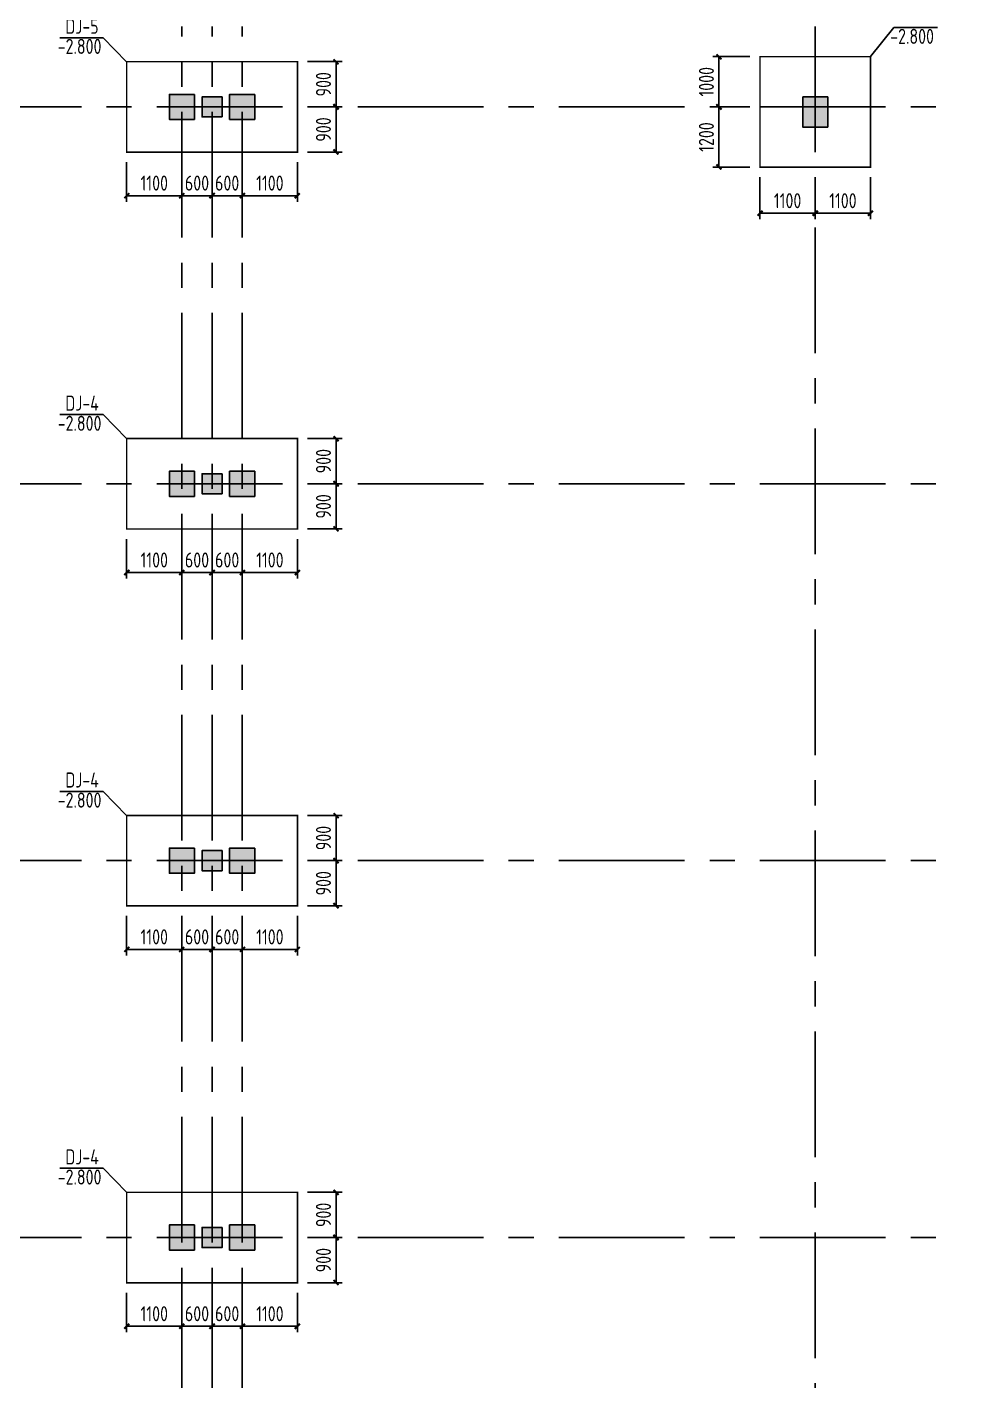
# Model space of a CAD drawing. Header units: millimetres. Extents: x 866309 to 879639, y 39442 to 44891.
# Drawn here: x 867544.2 to 867728.6, y 39718 to 39987.5 of the extents above; entities that cross this region are included whole.
import ezdxf

# ---------------------------------------------------------------- set-up
doc = ezdxf.new("R2010")
doc.units = ezdxf.units.MM
doc.header["$LTSCALE"] = 1000
doc.header["$MEASUREMENT"] = 0
doc.linetypes.add('CENTER', pattern=[2, 1.25, -0.25, 0.25, -0.25])
doc.linetypes.add('DOTE', pattern=[2.42, 2, -0.2, 0.02, -0.2])
for name, color, linetype in [('DIM', 7, 'Continuous'), ('DOTE', 1, 'DOTE'), ('M_Prof', 2, 'Continuous'), ('基础', 4, 'Continuous'), ('柱集中标注', 2, 'Continuous'), ('标注', 7, 'Continuous'), ('檩条', 34, 'Continuous')]:
    doc.layers.add(name, color=color, linetype=linetype)
doc.styles.add('GBHZ', font='gbenor.shx', dxfattribs={"width": 0.9, "bigfont": 'gbcbig.shx'})
doc.dimstyles.new('Y100', dxfattribs={"dimscale": 0, "dimtxt": 3, "dimasz": 0.01, "dimexe": 1.2, "dimexo": 2, "dimgap": 1, "dimtad": 1, "dimdec": 0, "dimlfac": 100, "dimzin": 0, "dimdsep": 46, "dimtxsty": 'GBHZ', "dimblk": 'DX', "dimcen": 0.09, "dimdle": 1, "dimclrd": 7, "dimclre": 7, "dimclrt": 7, "dimadec": 0, "dimazin": 0, "dimtfac": 1, "dimtdec": 0, "dimtix": 1, "dimtmove": 2, "dimatfit": 3, "dimldrblk": 'DX', "dimfxl": 0, "dimtolj": 1, "dimtzin": 0, "dimarcsym": 0})

# ---------------------------------------------------------------- blocks, each defined once
blk = doc.blocks.new('DX')
at = {"color": 0, "linetype": 'ByBlock', "const_width": 40}
blk.add_lwpolyline([(-54, -51), (46, 49)], dxfattribs=at)
blk = doc.blocks.new('*D4372')
at = {"layer": 'Defpoints', "color": 0, "transparency": 16777216}
for p in [(867598.05, 39980.59), (867598.05, 39971.59), (867605.71, 39971.59)]:
    blk.add_point(p, dxfattribs=at)
at = {"layer": '标注', "color": 7, "lineweight": -2, "transparency": 16777216}
for p, q in [((867600.05, 39980.59), (867606.91, 39980.59)), ((867605.71, 39980.58), (867605.71, 39971.6)), ((867600.05, 39971.59), (867606.91, 39971.59))]:
    blk.add_line(p, q, dxfattribs=at)
at = {"layer": '标注', "color": 7, "lineweight": -2, "transparency": 16777216, "xscale": 0.01, "yscale": 0.01, "zscale": 0.01}
for p, rotation in [((867605.71, 39980.59), 90), ((867605.71, 39971.59), 270)]:
    blk.add_blockref('DX', p, dxfattribs=dict(at, rotation=rotation))
at = {"layer": '标注', "color": 7, "transparency": 16777216, "insert": (867603.21, 39976.09), "char_height": 3, "attachment_point": 5, "rotation": 90, "style": 'GBHZ'}
blk.add_mtext('\\A1;900', dxfattribs=at)
blk = doc.blocks.new('*D4373')
at = {"layer": 'Defpoints', "color": 0, "transparency": 16777216}
for p in [(867598.05, 39971.59), (867598.05, 39962.59), (867605.71, 39962.59)]:
    blk.add_point(p, dxfattribs=at)
at = {"layer": '标注', "color": 7, "lineweight": -2, "transparency": 16777216}
for p, q in [((867600.05, 39971.59), (867606.91, 39971.59)), ((867605.71, 39971.58), (867605.71, 39962.6)), ((867600.05, 39962.59), (867606.91, 39962.59))]:
    blk.add_line(p, q, dxfattribs=at)
at = {"layer": '标注', "color": 7, "lineweight": -2, "transparency": 16777216, "xscale": 0.01, "yscale": 0.01, "zscale": 0.01}
for p, rotation in [((867605.71, 39971.59), 90), ((867605.71, 39962.59), 270)]:
    blk.add_blockref('DX', p, dxfattribs=dict(at, rotation=rotation))
at = {"layer": '标注', "color": 7, "transparency": 16777216, "insert": (867603.21, 39967.09), "char_height": 3, "attachment_point": 5, "rotation": 90, "style": 'GBHZ'}
blk.add_mtext('\\A1;900', dxfattribs=at)
blk = doc.blocks.new('*D4374')
at = {"layer": 'Defpoints', "color": 0, "transparency": 16777216}
for p in [(867564.05, 39962.59), (867575.05, 39962.59), (867575.05, 39953.92)]:
    blk.add_point(p, dxfattribs=at)
at = {"layer": 'dim', "color": 7, "lineweight": -2, "transparency": 16777216}
for p, q in [((867564.05, 39960.59), (867564.05, 39952.72)), ((867575.05, 39960.59), (867575.05, 39952.72)), ((867564.06, 39953.92), (867575.04, 39953.92))]:
    blk.add_line(p, q, dxfattribs=at)
at = {"layer": 'dim', "color": 7, "lineweight": -2, "transparency": 16777216, "xscale": 0.01, "yscale": 0.01, "zscale": 0.01, "rotation": 180}
blk.add_blockref('DX', (867564.05, 39953.92), dxfattribs=at)
at = {"layer": 'dim', "color": 7, "lineweight": -2, "transparency": 16777216, "xscale": 0.01, "yscale": 0.01, "zscale": 0.01}
blk.add_blockref('DX', (867575.05, 39953.92), dxfattribs=at)
at = {"layer": 'dim', "color": 7, "transparency": 16777216, "insert": (867569.55, 39956.42), "char_height": 3, "attachment_point": 5, "style": 'GBHZ'}
blk.add_mtext('\\A1;1100', dxfattribs=at)
blk = doc.blocks.new('*D4375')
at = {"layer": 'Defpoints', "color": 0, "transparency": 16777216}
for p in [(867575.05, 39962.59), (867581.05, 39962.59), (867581.05, 39953.92)]:
    blk.add_point(p, dxfattribs=at)
at = {"layer": 'dim', "color": 7, "lineweight": -2, "transparency": 16777216}
for p, q in [((867575.05, 39960.59), (867575.05, 39952.72)), ((867581.05, 39960.59), (867581.05, 39952.72)), ((867575.04, 39953.92), (867575.03, 39953.92)), ((867575.05, 39953.92), (867581.05, 39953.92)), ((867581.06, 39953.92), (867581.07, 39953.92))]:
    blk.add_line(p, q, dxfattribs=at)
at = {"layer": 'dim', "color": 7, "lineweight": -2, "transparency": 16777216, "xscale": 0.01, "yscale": 0.01, "zscale": 0.01}
blk.add_blockref('DX', (867575.05, 39953.92), dxfattribs=at)
at = {"layer": 'dim', "color": 7, "lineweight": -2, "transparency": 16777216, "xscale": 0.01, "yscale": 0.01, "zscale": 0.01, "rotation": 180}
blk.add_blockref('DX', (867581.05, 39953.92), dxfattribs=at)
at = {"layer": 'dim', "color": 7, "transparency": 16777216, "insert": (867578.05, 39956.42), "char_height": 3, "attachment_point": 5, "style": 'GBHZ'}
blk.add_mtext('\\A1;600', dxfattribs=at)
blk = doc.blocks.new('*D4376')
at = {"layer": 'Defpoints', "color": 0, "transparency": 16777216}
for p in [(867581.05, 39962.59), (867587.05, 39962.59), (867587.05, 39953.92)]:
    blk.add_point(p, dxfattribs=at)
at = {"layer": 'dim', "color": 7, "lineweight": -2, "transparency": 16777216}
for p, q in [((867581.05, 39960.59), (867581.05, 39952.72)), ((867587.05, 39960.59), (867587.05, 39952.72)), ((867581.04, 39953.92), (867581.03, 39953.92)), ((867581.05, 39953.92), (867587.05, 39953.92)), ((867587.06, 39953.92), (867587.07, 39953.92))]:
    blk.add_line(p, q, dxfattribs=at)
at = {"layer": 'dim', "color": 7, "lineweight": -2, "transparency": 16777216, "xscale": 0.01, "yscale": 0.01, "zscale": 0.01}
blk.add_blockref('DX', (867581.05, 39953.92), dxfattribs=at)
at = {"layer": 'dim', "color": 7, "lineweight": -2, "transparency": 16777216, "xscale": 0.01, "yscale": 0.01, "zscale": 0.01, "rotation": 180}
blk.add_blockref('DX', (867587.05, 39953.92), dxfattribs=at)
at = {"layer": 'dim', "color": 7, "transparency": 16777216, "insert": (867584.05, 39956.42), "char_height": 3, "attachment_point": 5, "style": 'GBHZ'}
blk.add_mtext('\\A1;600', dxfattribs=at)
blk = doc.blocks.new('*D4377')
at = {"layer": 'Defpoints', "color": 0, "transparency": 16777216}
for p in [(867587.05, 39962.59), (867598.05, 39962.59), (867598.05, 39953.92)]:
    blk.add_point(p, dxfattribs=at)
at = {"layer": 'dim', "color": 7, "lineweight": -2, "transparency": 16777216}
for p, q in [((867587.05, 39960.59), (867587.05, 39952.72)), ((867598.05, 39960.59), (867598.05, 39952.72)), ((867587.06, 39953.92), (867598.04, 39953.92))]:
    blk.add_line(p, q, dxfattribs=at)
at = {"layer": 'dim', "color": 7, "lineweight": -2, "transparency": 16777216, "xscale": 0.01, "yscale": 0.01, "zscale": 0.01, "rotation": 180}
blk.add_blockref('DX', (867587.05, 39953.92), dxfattribs=at)
at = {"layer": 'dim', "color": 7, "lineweight": -2, "transparency": 16777216, "xscale": 0.01, "yscale": 0.01, "zscale": 0.01}
blk.add_blockref('DX', (867598.05, 39953.92), dxfattribs=at)
at = {"layer": 'dim', "color": 7, "transparency": 16777216, "insert": (867592.55, 39956.42), "char_height": 3, "attachment_point": 5, "style": 'GBHZ'}
blk.add_mtext('\\A1;1100', dxfattribs=at)
blk = doc.blocks.new('*D4378')
at = {"layer": 'Defpoints', "color": 0, "transparency": 16777216}
for p in [(867598.05, 39905.59), (867598.05, 39896.59), (867605.71, 39896.59)]:
    blk.add_point(p, dxfattribs=at)
at = {"layer": '标注', "color": 7, "lineweight": -2, "transparency": 16777216}
for p, q in [((867600.05, 39905.59), (867606.91, 39905.59)), ((867605.71, 39905.58), (867605.71, 39896.6)), ((867600.05, 39896.59), (867606.91, 39896.59))]:
    blk.add_line(p, q, dxfattribs=at)
at = {"layer": '标注', "color": 7, "lineweight": -2, "transparency": 16777216, "xscale": 0.01, "yscale": 0.01, "zscale": 0.01}
for p, rotation in [((867605.71, 39905.59), 90), ((867605.71, 39896.59), 270)]:
    blk.add_blockref('DX', p, dxfattribs=dict(at, rotation=rotation))
at = {"layer": '标注', "color": 7, "transparency": 16777216, "insert": (867603.21, 39901.09), "char_height": 3, "attachment_point": 5, "rotation": 90, "style": 'GBHZ'}
blk.add_mtext('\\A1;900', dxfattribs=at)
blk = doc.blocks.new('*D4379')
at = {"layer": 'Defpoints', "color": 0, "transparency": 16777216}
for p in [(867598.05, 39896.59), (867598.05, 39887.59), (867605.71, 39887.59)]:
    blk.add_point(p, dxfattribs=at)
at = {"layer": '标注', "color": 7, "lineweight": -2, "transparency": 16777216}
for p, q in [((867600.05, 39896.59), (867606.91, 39896.59)), ((867605.71, 39896.58), (867605.71, 39887.6)), ((867600.05, 39887.59), (867606.91, 39887.59))]:
    blk.add_line(p, q, dxfattribs=at)
at = {"layer": '标注', "color": 7, "lineweight": -2, "transparency": 16777216, "xscale": 0.01, "yscale": 0.01, "zscale": 0.01}
for p, rotation in [((867605.71, 39896.59), 90), ((867605.71, 39887.59), 270)]:
    blk.add_blockref('DX', p, dxfattribs=dict(at, rotation=rotation))
at = {"layer": '标注', "color": 7, "transparency": 16777216, "insert": (867603.21, 39892.09), "char_height": 3, "attachment_point": 5, "rotation": 90, "style": 'GBHZ'}
blk.add_mtext('\\A1;900', dxfattribs=at)
blk = doc.blocks.new('*D4380')
at = {"layer": 'Defpoints', "color": 0, "transparency": 16777216}
for p in [(867564.05, 39887.59), (867575.05, 39887.59), (867575.05, 39878.92)]:
    blk.add_point(p, dxfattribs=at)
at = {"layer": 'dim', "color": 7, "lineweight": -2, "transparency": 16777216}
for p, q in [((867564.05, 39885.59), (867564.05, 39877.72)), ((867575.05, 39885.59), (867575.05, 39877.72)), ((867564.06, 39878.92), (867575.04, 39878.92))]:
    blk.add_line(p, q, dxfattribs=at)
at = {"layer": 'dim', "color": 7, "lineweight": -2, "transparency": 16777216, "xscale": 0.01, "yscale": 0.01, "zscale": 0.01, "rotation": 180}
blk.add_blockref('DX', (867564.05, 39878.92), dxfattribs=at)
at = {"layer": 'dim', "color": 7, "lineweight": -2, "transparency": 16777216, "xscale": 0.01, "yscale": 0.01, "zscale": 0.01}
blk.add_blockref('DX', (867575.05, 39878.92), dxfattribs=at)
at = {"layer": 'dim', "color": 7, "transparency": 16777216, "insert": (867569.55, 39881.42), "char_height": 3, "attachment_point": 5, "style": 'GBHZ'}
blk.add_mtext('\\A1;1100', dxfattribs=at)
blk = doc.blocks.new('*D4381')
at = {"layer": 'Defpoints', "color": 0, "transparency": 16777216}
for p in [(867575.05, 39887.59), (867581.05, 39887.59), (867581.05, 39878.92)]:
    blk.add_point(p, dxfattribs=at)
at = {"layer": 'dim', "color": 7, "lineweight": -2, "transparency": 16777216}
for p, q in [((867575.05, 39885.59), (867575.05, 39877.72)), ((867581.05, 39885.59), (867581.05, 39877.72)), ((867575.04, 39878.92), (867575.03, 39878.92)), ((867575.05, 39878.92), (867581.05, 39878.92)), ((867581.06, 39878.92), (867581.07, 39878.92))]:
    blk.add_line(p, q, dxfattribs=at)
at = {"layer": 'dim', "color": 7, "lineweight": -2, "transparency": 16777216, "xscale": 0.01, "yscale": 0.01, "zscale": 0.01}
blk.add_blockref('DX', (867575.05, 39878.92), dxfattribs=at)
at = {"layer": 'dim', "color": 7, "lineweight": -2, "transparency": 16777216, "xscale": 0.01, "yscale": 0.01, "zscale": 0.01, "rotation": 180}
blk.add_blockref('DX', (867581.05, 39878.92), dxfattribs=at)
at = {"layer": 'dim', "color": 7, "transparency": 16777216, "insert": (867578.05, 39881.42), "char_height": 3, "attachment_point": 5, "style": 'GBHZ'}
blk.add_mtext('\\A1;600', dxfattribs=at)
blk = doc.blocks.new('*D4382')
at = {"layer": 'Defpoints', "color": 0, "transparency": 16777216}
for p in [(867581.05, 39887.59), (867587.05, 39887.59), (867587.05, 39878.92)]:
    blk.add_point(p, dxfattribs=at)
at = {"layer": 'dim', "color": 7, "lineweight": -2, "transparency": 16777216}
for p, q in [((867581.05, 39885.59), (867581.05, 39877.72)), ((867587.05, 39885.59), (867587.05, 39877.72)), ((867581.04, 39878.92), (867581.03, 39878.92)), ((867581.05, 39878.92), (867587.05, 39878.92)), ((867587.06, 39878.92), (867587.07, 39878.92))]:
    blk.add_line(p, q, dxfattribs=at)
at = {"layer": 'dim', "color": 7, "lineweight": -2, "transparency": 16777216, "xscale": 0.01, "yscale": 0.01, "zscale": 0.01}
blk.add_blockref('DX', (867581.05, 39878.92), dxfattribs=at)
at = {"layer": 'dim', "color": 7, "lineweight": -2, "transparency": 16777216, "xscale": 0.01, "yscale": 0.01, "zscale": 0.01, "rotation": 180}
blk.add_blockref('DX', (867587.05, 39878.92), dxfattribs=at)
at = {"layer": 'dim', "color": 7, "transparency": 16777216, "insert": (867584.05, 39881.42), "char_height": 3, "attachment_point": 5, "style": 'GBHZ'}
blk.add_mtext('\\A1;600', dxfattribs=at)
blk = doc.blocks.new('*D4383')
at = {"layer": 'Defpoints', "color": 0, "transparency": 16777216}
for p in [(867587.05, 39887.59), (867598.05, 39887.59), (867598.05, 39878.92)]:
    blk.add_point(p, dxfattribs=at)
at = {"layer": 'dim', "color": 7, "lineweight": -2, "transparency": 16777216}
for p, q in [((867587.05, 39885.59), (867587.05, 39877.72)), ((867598.05, 39885.59), (867598.05, 39877.72)), ((867587.06, 39878.92), (867598.04, 39878.92))]:
    blk.add_line(p, q, dxfattribs=at)
at = {"layer": 'dim', "color": 7, "lineweight": -2, "transparency": 16777216, "xscale": 0.01, "yscale": 0.01, "zscale": 0.01, "rotation": 180}
blk.add_blockref('DX', (867587.05, 39878.92), dxfattribs=at)
at = {"layer": 'dim', "color": 7, "lineweight": -2, "transparency": 16777216, "xscale": 0.01, "yscale": 0.01, "zscale": 0.01}
blk.add_blockref('DX', (867598.05, 39878.92), dxfattribs=at)
at = {"layer": 'dim', "color": 7, "transparency": 16777216, "insert": (867592.55, 39881.42), "char_height": 3, "attachment_point": 5, "style": 'GBHZ'}
blk.add_mtext('\\A1;1100', dxfattribs=at)
blk = doc.blocks.new('*D4384')
at = {"layer": 'Defpoints', "color": 0, "transparency": 16777216}
for p in [(867598.05, 39830.59), (867598.05, 39821.59), (867605.71, 39821.59)]:
    blk.add_point(p, dxfattribs=at)
at = {"layer": '标注', "color": 7, "lineweight": -2, "transparency": 16777216}
for p, q in [((867600.05, 39830.59), (867606.91, 39830.59)), ((867605.71, 39830.58), (867605.71, 39821.6)), ((867600.05, 39821.59), (867606.91, 39821.59))]:
    blk.add_line(p, q, dxfattribs=at)
at = {"layer": '标注', "color": 7, "lineweight": -2, "transparency": 16777216, "xscale": 0.01, "yscale": 0.01, "zscale": 0.01}
for p, rotation in [((867605.71, 39830.59), 90), ((867605.71, 39821.59), 270)]:
    blk.add_blockref('DX', p, dxfattribs=dict(at, rotation=rotation))
at = {"layer": '标注', "color": 7, "transparency": 16777216, "insert": (867603.21, 39826.09), "char_height": 3, "attachment_point": 5, "rotation": 90, "style": 'GBHZ'}
blk.add_mtext('\\A1;900', dxfattribs=at)
blk = doc.blocks.new('*D4385')
at = {"layer": 'Defpoints', "color": 0, "transparency": 16777216}
for p in [(867598.05, 39821.59), (867598.05, 39812.59), (867605.71, 39812.59)]:
    blk.add_point(p, dxfattribs=at)
at = {"layer": '标注', "color": 7, "lineweight": -2, "transparency": 16777216}
for p, q in [((867600.05, 39821.59), (867606.91, 39821.59)), ((867605.71, 39821.58), (867605.71, 39812.6)), ((867600.05, 39812.59), (867606.91, 39812.59))]:
    blk.add_line(p, q, dxfattribs=at)
at = {"layer": '标注', "color": 7, "lineweight": -2, "transparency": 16777216, "xscale": 0.01, "yscale": 0.01, "zscale": 0.01}
for p, rotation in [((867605.71, 39821.59), 90), ((867605.71, 39812.59), 270)]:
    blk.add_blockref('DX', p, dxfattribs=dict(at, rotation=rotation))
at = {"layer": '标注', "color": 7, "transparency": 16777216, "insert": (867603.21, 39817.09), "char_height": 3, "attachment_point": 5, "rotation": 90, "style": 'GBHZ'}
blk.add_mtext('\\A1;900', dxfattribs=at)
blk = doc.blocks.new('*D4386')
at = {"layer": 'Defpoints', "color": 0, "transparency": 16777216}
for p in [(867564.05, 39812.59), (867575.05, 39812.59), (867575.05, 39803.92)]:
    blk.add_point(p, dxfattribs=at)
at = {"layer": 'dim', "color": 7, "lineweight": -2, "transparency": 16777216}
for p, q in [((867564.05, 39810.59), (867564.05, 39802.72)), ((867575.05, 39810.59), (867575.05, 39802.72)), ((867564.06, 39803.92), (867575.04, 39803.92))]:
    blk.add_line(p, q, dxfattribs=at)
at = {"layer": 'dim', "color": 7, "lineweight": -2, "transparency": 16777216, "xscale": 0.01, "yscale": 0.01, "zscale": 0.01, "rotation": 180}
blk.add_blockref('DX', (867564.05, 39803.92), dxfattribs=at)
at = {"layer": 'dim', "color": 7, "lineweight": -2, "transparency": 16777216, "xscale": 0.01, "yscale": 0.01, "zscale": 0.01}
blk.add_blockref('DX', (867575.05, 39803.92), dxfattribs=at)
at = {"layer": 'dim', "color": 7, "transparency": 16777216, "insert": (867569.55, 39806.42), "char_height": 3, "attachment_point": 5, "style": 'GBHZ'}
blk.add_mtext('\\A1;1100', dxfattribs=at)
blk = doc.blocks.new('*D4387')
at = {"layer": 'Defpoints', "color": 0, "transparency": 16777216}
for p in [(867575.05, 39812.59), (867581.05, 39812.59), (867581.05, 39803.92)]:
    blk.add_point(p, dxfattribs=at)
at = {"layer": 'dim', "color": 7, "lineweight": -2, "transparency": 16777216}
for p, q in [((867575.05, 39810.59), (867575.05, 39802.72)), ((867581.05, 39810.59), (867581.05, 39802.72)), ((867575.04, 39803.92), (867575.03, 39803.92)), ((867575.05, 39803.92), (867581.05, 39803.92)), ((867581.06, 39803.92), (867581.07, 39803.92))]:
    blk.add_line(p, q, dxfattribs=at)
at = {"layer": 'dim', "color": 7, "lineweight": -2, "transparency": 16777216, "xscale": 0.01, "yscale": 0.01, "zscale": 0.01}
blk.add_blockref('DX', (867575.05, 39803.92), dxfattribs=at)
at = {"layer": 'dim', "color": 7, "lineweight": -2, "transparency": 16777216, "xscale": 0.01, "yscale": 0.01, "zscale": 0.01, "rotation": 180}
blk.add_blockref('DX', (867581.05, 39803.92), dxfattribs=at)
at = {"layer": 'dim', "color": 7, "transparency": 16777216, "insert": (867578.05, 39806.42), "char_height": 3, "attachment_point": 5, "style": 'GBHZ'}
blk.add_mtext('\\A1;600', dxfattribs=at)
blk = doc.blocks.new('*D4388')
at = {"layer": 'Defpoints', "color": 0, "transparency": 16777216}
for p in [(867581.05, 39812.59), (867587.05, 39812.59), (867587.05, 39803.92)]:
    blk.add_point(p, dxfattribs=at)
at = {"layer": 'dim', "color": 7, "lineweight": -2, "transparency": 16777216}
for p, q in [((867581.05, 39810.59), (867581.05, 39802.72)), ((867587.05, 39810.59), (867587.05, 39802.72)), ((867581.04, 39803.92), (867581.03, 39803.92)), ((867581.05, 39803.92), (867587.05, 39803.92)), ((867587.06, 39803.92), (867587.07, 39803.92))]:
    blk.add_line(p, q, dxfattribs=at)
at = {"layer": 'dim', "color": 7, "lineweight": -2, "transparency": 16777216, "xscale": 0.01, "yscale": 0.01, "zscale": 0.01}
blk.add_blockref('DX', (867581.05, 39803.92), dxfattribs=at)
at = {"layer": 'dim', "color": 7, "lineweight": -2, "transparency": 16777216, "xscale": 0.01, "yscale": 0.01, "zscale": 0.01, "rotation": 180}
blk.add_blockref('DX', (867587.05, 39803.92), dxfattribs=at)
at = {"layer": 'dim', "color": 7, "transparency": 16777216, "insert": (867584.05, 39806.42), "char_height": 3, "attachment_point": 5, "style": 'GBHZ'}
blk.add_mtext('\\A1;600', dxfattribs=at)
blk = doc.blocks.new('*D4389')
at = {"layer": 'Defpoints', "color": 0, "transparency": 16777216}
for p in [(867587.05, 39812.59), (867598.05, 39812.59), (867598.05, 39803.92)]:
    blk.add_point(p, dxfattribs=at)
at = {"layer": 'dim', "color": 7, "lineweight": -2, "transparency": 16777216}
for p, q in [((867587.05, 39810.59), (867587.05, 39802.72)), ((867598.05, 39810.59), (867598.05, 39802.72)), ((867587.06, 39803.92), (867598.04, 39803.92))]:
    blk.add_line(p, q, dxfattribs=at)
at = {"layer": 'dim', "color": 7, "lineweight": -2, "transparency": 16777216, "xscale": 0.01, "yscale": 0.01, "zscale": 0.01, "rotation": 180}
blk.add_blockref('DX', (867587.05, 39803.92), dxfattribs=at)
at = {"layer": 'dim', "color": 7, "lineweight": -2, "transparency": 16777216, "xscale": 0.01, "yscale": 0.01, "zscale": 0.01}
blk.add_blockref('DX', (867598.05, 39803.92), dxfattribs=at)
at = {"layer": 'dim', "color": 7, "transparency": 16777216, "insert": (867592.55, 39806.42), "char_height": 3, "attachment_point": 5, "style": 'GBHZ'}
blk.add_mtext('\\A1;1100', dxfattribs=at)
blk = doc.blocks.new('*D4390')
at = {"layer": 'Defpoints', "color": 0, "transparency": 16777216}
for p in [(867598.05, 39755.59), (867598.05, 39746.59), (867605.71, 39746.59)]:
    blk.add_point(p, dxfattribs=at)
at = {"layer": '标注', "color": 7, "lineweight": -2, "transparency": 16777216}
for p, q in [((867600.05, 39755.59), (867606.91, 39755.59)), ((867605.71, 39755.58), (867605.71, 39746.6)), ((867600.05, 39746.59), (867606.91, 39746.59))]:
    blk.add_line(p, q, dxfattribs=at)
at = {"layer": '标注', "color": 7, "lineweight": -2, "transparency": 16777216, "xscale": 0.01, "yscale": 0.01, "zscale": 0.01}
for p, rotation in [((867605.71, 39755.59), 90), ((867605.71, 39746.59), 270)]:
    blk.add_blockref('DX', p, dxfattribs=dict(at, rotation=rotation))
at = {"layer": '标注', "color": 7, "transparency": 16777216, "insert": (867603.21, 39751.09), "char_height": 3, "attachment_point": 5, "rotation": 90, "style": 'GBHZ'}
blk.add_mtext('\\A1;900', dxfattribs=at)
blk = doc.blocks.new('*D4391')
at = {"layer": 'Defpoints', "color": 0, "transparency": 16777216}
for p in [(867598.05, 39746.59), (867598.05, 39737.59), (867605.71, 39737.59)]:
    blk.add_point(p, dxfattribs=at)
at = {"layer": '标注', "color": 7, "lineweight": -2, "transparency": 16777216}
for p, q in [((867600.05, 39746.59), (867606.91, 39746.59)), ((867605.71, 39746.58), (867605.71, 39737.6)), ((867600.05, 39737.59), (867606.91, 39737.59))]:
    blk.add_line(p, q, dxfattribs=at)
at = {"layer": '标注', "color": 7, "lineweight": -2, "transparency": 16777216, "xscale": 0.01, "yscale": 0.01, "zscale": 0.01}
for p, rotation in [((867605.71, 39746.59), 90), ((867605.71, 39737.59), 270)]:
    blk.add_blockref('DX', p, dxfattribs=dict(at, rotation=rotation))
at = {"layer": '标注', "color": 7, "transparency": 16777216, "insert": (867603.21, 39742.09), "char_height": 3, "attachment_point": 5, "rotation": 90, "style": 'GBHZ'}
blk.add_mtext('\\A1;900', dxfattribs=at)
blk = doc.blocks.new('*D4392')
at = {"layer": 'Defpoints', "color": 0, "transparency": 16777216}
for p in [(867564.05, 39737.59), (867575.05, 39737.59), (867575.05, 39728.92)]:
    blk.add_point(p, dxfattribs=at)
at = {"layer": 'dim', "color": 7, "lineweight": -2, "transparency": 16777216}
for p, q in [((867564.05, 39735.59), (867564.05, 39727.72)), ((867575.05, 39735.59), (867575.05, 39727.72)), ((867564.06, 39728.92), (867575.04, 39728.92))]:
    blk.add_line(p, q, dxfattribs=at)
at = {"layer": 'dim', "color": 7, "lineweight": -2, "transparency": 16777216, "xscale": 0.01, "yscale": 0.01, "zscale": 0.01, "rotation": 180}
blk.add_blockref('DX', (867564.05, 39728.92), dxfattribs=at)
at = {"layer": 'dim', "color": 7, "lineweight": -2, "transparency": 16777216, "xscale": 0.01, "yscale": 0.01, "zscale": 0.01}
blk.add_blockref('DX', (867575.05, 39728.92), dxfattribs=at)
at = {"layer": 'dim', "color": 7, "transparency": 16777216, "insert": (867569.55, 39731.42), "char_height": 3, "attachment_point": 5, "style": 'GBHZ'}
blk.add_mtext('\\A1;1100', dxfattribs=at)
blk = doc.blocks.new('*D4393')
at = {"layer": 'Defpoints', "color": 0, "transparency": 16777216}
for p in [(867575.05, 39737.59), (867581.05, 39737.59), (867581.05, 39728.92)]:
    blk.add_point(p, dxfattribs=at)
at = {"layer": 'dim', "color": 7, "lineweight": -2, "transparency": 16777216}
for p, q in [((867575.05, 39735.59), (867575.05, 39727.72)), ((867581.05, 39735.59), (867581.05, 39727.72)), ((867575.04, 39728.92), (867575.03, 39728.92)), ((867575.05, 39728.92), (867581.05, 39728.92)), ((867581.06, 39728.92), (867581.07, 39728.92))]:
    blk.add_line(p, q, dxfattribs=at)
at = {"layer": 'dim', "color": 7, "lineweight": -2, "transparency": 16777216, "xscale": 0.01, "yscale": 0.01, "zscale": 0.01}
blk.add_blockref('DX', (867575.05, 39728.92), dxfattribs=at)
at = {"layer": 'dim', "color": 7, "lineweight": -2, "transparency": 16777216, "xscale": 0.01, "yscale": 0.01, "zscale": 0.01, "rotation": 180}
blk.add_blockref('DX', (867581.05, 39728.92), dxfattribs=at)
at = {"layer": 'dim', "color": 7, "transparency": 16777216, "insert": (867578.05, 39731.42), "char_height": 3, "attachment_point": 5, "style": 'GBHZ'}
blk.add_mtext('\\A1;600', dxfattribs=at)
blk = doc.blocks.new('*D4394')
at = {"layer": 'Defpoints', "color": 0, "transparency": 16777216}
for p in [(867581.05, 39737.59), (867587.05, 39737.59), (867587.05, 39728.92)]:
    blk.add_point(p, dxfattribs=at)
at = {"layer": 'dim', "color": 7, "lineweight": -2, "transparency": 16777216}
for p, q in [((867581.05, 39735.59), (867581.05, 39727.72)), ((867587.05, 39735.59), (867587.05, 39727.72)), ((867581.04, 39728.92), (867581.03, 39728.92)), ((867581.05, 39728.92), (867587.05, 39728.92)), ((867587.06, 39728.92), (867587.07, 39728.92))]:
    blk.add_line(p, q, dxfattribs=at)
at = {"layer": 'dim', "color": 7, "lineweight": -2, "transparency": 16777216, "xscale": 0.01, "yscale": 0.01, "zscale": 0.01}
blk.add_blockref('DX', (867581.05, 39728.92), dxfattribs=at)
at = {"layer": 'dim', "color": 7, "lineweight": -2, "transparency": 16777216, "xscale": 0.01, "yscale": 0.01, "zscale": 0.01, "rotation": 180}
blk.add_blockref('DX', (867587.05, 39728.92), dxfattribs=at)
at = {"layer": 'dim', "color": 7, "transparency": 16777216, "insert": (867584.05, 39731.42), "char_height": 3, "attachment_point": 5, "style": 'GBHZ'}
blk.add_mtext('\\A1;600', dxfattribs=at)
blk = doc.blocks.new('*D4395')
at = {"layer": 'Defpoints', "color": 0, "transparency": 16777216}
for p in [(867587.05, 39737.59), (867598.05, 39737.59), (867598.05, 39728.92)]:
    blk.add_point(p, dxfattribs=at)
at = {"layer": 'dim', "color": 7, "lineweight": -2, "transparency": 16777216}
for p, q in [((867587.05, 39735.59), (867587.05, 39727.72)), ((867598.05, 39735.59), (867598.05, 39727.72)), ((867587.06, 39728.92), (867598.04, 39728.92))]:
    blk.add_line(p, q, dxfattribs=at)
at = {"layer": 'dim', "color": 7, "lineweight": -2, "transparency": 16777216, "xscale": 0.01, "yscale": 0.01, "zscale": 0.01, "rotation": 180}
blk.add_blockref('DX', (867587.05, 39728.92), dxfattribs=at)
at = {"layer": 'dim', "color": 7, "lineweight": -2, "transparency": 16777216, "xscale": 0.01, "yscale": 0.01, "zscale": 0.01}
blk.add_blockref('DX', (867598.05, 39728.92), dxfattribs=at)
at = {"layer": 'dim', "color": 7, "transparency": 16777216, "insert": (867592.55, 39731.42), "char_height": 3, "attachment_point": 5, "style": 'GBHZ'}
blk.add_mtext('\\A1;1100', dxfattribs=at)
blk = doc.blocks.new('*D4276')
at = {"layer": 'Defpoints', "color": 0, "transparency": 16777216}
for p in [(867690.05, 39959.59), (867701.05, 39959.59), (867701.05, 39950.42)]:
    blk.add_point(p, dxfattribs=at)
at = {"layer": 'M_Prof', "color": 7, "lineweight": -2, "transparency": 16777216}
for p, q in [((867690.05, 39957.59), (867690.05, 39949.22)), ((867701.05, 39957.59), (867701.05, 39949.22)), ((867690.06, 39950.42), (867701.04, 39950.42))]:
    blk.add_line(p, q, dxfattribs=at)
at = {"layer": 'M_Prof', "color": 7, "lineweight": -2, "transparency": 16777216, "xscale": 0.01, "yscale": 0.01, "zscale": 0.01, "rotation": 180}
blk.add_blockref('DX', (867690.05, 39950.42), dxfattribs=at)
at = {"layer": 'M_Prof', "color": 7, "lineweight": -2, "transparency": 16777216, "xscale": 0.01, "yscale": 0.01, "zscale": 0.01}
blk.add_blockref('DX', (867701.05, 39950.42), dxfattribs=at)
at = {"layer": 'M_Prof', "color": 7, "transparency": 16777216, "insert": (867695.55, 39952.92), "char_height": 3, "attachment_point": 5, "style": 'GBHZ'}
blk.add_mtext('\\A1;1100', dxfattribs=at)
blk = doc.blocks.new('*D4277')
at = {"layer": 'Defpoints', "color": 0, "transparency": 16777216}
for p in [(867701.05, 39959.59), (867712.05, 39959.59), (867712.05, 39950.42)]:
    blk.add_point(p, dxfattribs=at)
at = {"layer": 'M_Prof', "color": 7, "lineweight": -2, "transparency": 16777216}
for p, q in [((867701.05, 39957.59), (867701.05, 39949.22)), ((867712.05, 39957.59), (867712.05, 39949.22)), ((867701.06, 39950.42), (867712.04, 39950.42))]:
    blk.add_line(p, q, dxfattribs=at)
at = {"layer": 'M_Prof', "color": 7, "lineweight": -2, "transparency": 16777216, "xscale": 0.01, "yscale": 0.01, "zscale": 0.01, "rotation": 180}
blk.add_blockref('DX', (867701.05, 39950.42), dxfattribs=at)
at = {"layer": 'M_Prof', "color": 7, "lineweight": -2, "transparency": 16777216, "xscale": 0.01, "yscale": 0.01, "zscale": 0.01}
blk.add_blockref('DX', (867712.05, 39950.42), dxfattribs=at)
at = {"layer": 'M_Prof', "color": 7, "transparency": 16777216, "insert": (867706.55, 39952.92), "char_height": 3, "attachment_point": 5, "style": 'GBHZ'}
blk.add_mtext('\\A1;1100', dxfattribs=at)
blk = doc.blocks.new('*D4278')
at = {"layer": 'Defpoints', "color": 0, "transparency": 16777216}
for p in [(867681.89, 39971.59), (867690.05, 39971.59), (867690.05, 39959.59)]:
    blk.add_point(p, dxfattribs=at)
at = {"layer": 'M_Prof', "color": 7, "lineweight": -2, "transparency": 16777216}
for p, q in [((867688.05, 39971.59), (867680.69, 39971.59)), ((867681.89, 39959.6), (867681.89, 39971.58)), ((867688.05, 39959.59), (867680.69, 39959.59))]:
    blk.add_line(p, q, dxfattribs=at)
at = {"layer": 'M_Prof', "color": 7, "lineweight": -2, "transparency": 16777216, "xscale": 0.01, "yscale": 0.01, "zscale": 0.01}
for p, rotation in [((867681.89, 39971.59), 90), ((867681.89, 39959.59), 270)]:
    blk.add_blockref('DX', p, dxfattribs=dict(at, rotation=rotation))
at = {"layer": 'M_Prof', "color": 7, "transparency": 16777216, "insert": (867679.39, 39965.59), "char_height": 3, "attachment_point": 5, "rotation": 90, "style": 'GBHZ'}
blk.add_mtext('\\A1;1200', dxfattribs=at)
blk = doc.blocks.new('*D4279')
at = {"layer": 'Defpoints', "color": 0, "transparency": 16777216}
for p in [(867681.89, 39981.59), (867690.05, 39981.59), (867690.05, 39971.59)]:
    blk.add_point(p, dxfattribs=at)
at = {"layer": 'M_Prof', "color": 7, "lineweight": -2, "transparency": 16777216}
for p, q in [((867688.05, 39981.59), (867680.69, 39981.59)), ((867681.89, 39971.6), (867681.89, 39981.58)), ((867688.05, 39971.59), (867680.69, 39971.59))]:
    blk.add_line(p, q, dxfattribs=at)
at = {"layer": 'M_Prof', "color": 7, "lineweight": -2, "transparency": 16777216, "xscale": 0.01, "yscale": 0.01, "zscale": 0.01}
for p, rotation in [((867681.89, 39981.59), 90), ((867681.89, 39971.59), 270)]:
    blk.add_blockref('DX', p, dxfattribs=dict(at, rotation=rotation))
at = {"layer": 'M_Prof', "color": 7, "transparency": 16777216, "insert": (867679.39, 39976.59), "char_height": 3, "attachment_point": 5, "rotation": 90, "style": 'GBHZ'}
blk.add_mtext('\\A1;1000', dxfattribs=at)

msp = doc.modelspace()

# ---------------------------------------------------------------- linework, layer by layer
for points in [[(867577.546, 39974.086), (867572.546, 39974.086), (867572.546, 39969.086), (867577.546, 39969.086)], [(867583.046, 39969.586), (867579.046, 39969.586), (867579.046, 39973.586), (867583.046, 39973.586)], [(867583.046, 39969.586), (867579.046, 39969.586), (867579.046, 39973.586), (867583.046, 39973.586)], [(867589.546, 39974.086), (867584.546, 39974.086), (867584.546, 39969.086), (867589.546, 39969.086)], [(867698.546, 39973.586), (867698.546, 39967.586), (867703.546, 39967.586), (867703.546, 39973.586)], [(867577.546, 39899.086), (867572.546, 39899.086), (867572.546, 39894.086), (867577.546, 39894.086)], [(867589.546, 39899.086), (867584.546, 39899.086), (867584.546, 39894.086), (867589.546, 39894.086)], [(867583.046, 39898.586), (867579.046, 39898.586), (867579.046, 39894.586), (867583.046, 39894.586)], [(867577.546, 39824.086), (867572.546, 39824.086), (867572.546, 39819.086), (867577.546, 39819.086)], [(867583.046, 39823.586), (867579.046, 39823.586), (867579.046, 39819.586), (867583.046, 39819.586)], [(867589.546, 39824.086), (867584.546, 39824.086), (867584.546, 39819.086), (867589.546, 39819.086)], [(867577.546, 39749.086), (867572.546, 39749.086), (867572.546, 39744.086), (867577.546, 39744.086)], [(867583.046, 39748.586), (867579.046, 39748.586), (867579.046, 39744.586), (867583.046, 39744.586)], [(867589.546, 39749.086), (867584.546, 39749.086), (867584.546, 39744.086), (867589.546, 39744.086)]]:
    msp.add_lwpolyline(points, close=True)
at = {"layer": 'DOTE', "linetype": 'CENTER', "ltscale": 0.02}
for p, q in [((867575.046, 39505.586), (867575.046, 39987.586)), ((867581.046, 39505.586), (867581.046, 39987.586)), ((867587.046, 39505.586), (867587.046, 39987.586)), ((867701.046, 39987.586), (867701.046, 39505.586)), ((867330.046, 39971.586), (867832.046, 39971.586)), ((867330.046, 39896.586), (867832.046, 39896.586)), ((867330.046, 39821.586), (867832.046, 39821.586)), ((867330.046, 39746.586), (867832.046, 39746.586))]:
    msp.add_line(p, q, dxfattribs=at)
at = {"layer": '基础', "color": 3, "const_width": 0.3}
for points in [[(867564.046, 39980.586), (867598.046, 39980.586), (867598.046, 39962.586), (867564.046, 39962.586)], [(867690.046, 39959.586), (867712.046, 39959.586), (867712.046, 39981.586), (867690.046, 39981.586)], [(867564.046, 39905.586), (867598.046, 39905.586), (867598.046, 39887.586), (867564.046, 39887.586)], [(867564.046, 39830.586), (867598.046, 39830.586), (867598.046, 39812.586), (867564.046, 39812.586)], [(867564.046, 39755.586), (867598.046, 39755.586), (867598.046, 39737.586), (867564.046, 39737.586)]]:
    msp.add_lwpolyline(points, close=True, dxfattribs=at)
at = {"layer": '标注'}
for points in [[(867577.546, 39974.086), (867577.546, 39969.086), (867572.546, 39974.086), (867572.546, 39969.086)], [(867583.046, 39969.586), (867583.046, 39973.586), (867579.046, 39969.586), (867579.046, 39973.586)], [(867583.046, 39969.586), (867583.046, 39973.586), (867579.046, 39969.586), (867579.046, 39973.586)], [(867589.546, 39974.086), (867589.546, 39969.086), (867584.546, 39974.086), (867584.546, 39969.086)], [(867698.546, 39973.586), (867703.546, 39973.586), (867698.546, 39967.586), (867703.546, 39967.586)], [(867577.546, 39899.086), (867577.546, 39894.086), (867572.546, 39899.086), (867572.546, 39894.086)], [(867589.546, 39899.086), (867589.546, 39894.086), (867584.546, 39899.086), (867584.546, 39894.086)], [(867583.046, 39898.586), (867583.046, 39894.586), (867579.046, 39898.586), (867579.046, 39894.586)], [(867577.546, 39824.086), (867577.546, 39819.086), (867572.546, 39824.086), (867572.546, 39819.086)], [(867583.046, 39823.586), (867583.046, 39819.586), (867579.046, 39823.586), (867579.046, 39819.586)], [(867589.546, 39824.086), (867589.546, 39819.086), (867584.546, 39824.086), (867584.546, 39819.086)], [(867577.546, 39749.086), (867577.546, 39744.086), (867572.546, 39749.086), (867572.546, 39744.086)], [(867583.046, 39748.586), (867583.046, 39744.586), (867579.046, 39748.586), (867579.046, 39744.586)], [(867589.546, 39749.086), (867589.546, 39744.086), (867584.546, 39749.086), (867584.546, 39744.086)]]:
    msp.add_solid(points, dxfattribs=at)
at = {"layer": '檩条'}
for p, q in [((867550.735, 39985.359), (867559.411, 39985.359)), ((867564.046, 39980.586), (867559.411, 39985.359)), ((867712.046, 39981.586), (867716.681, 39987.359)), ((867725.357, 39987.359), (867716.681, 39987.359)), ((867550.735, 39910.359), (867559.411, 39910.359)), ((867564.046, 39905.586), (867559.411, 39910.359)), ((867550.735, 39835.359), (867559.411, 39835.359)), ((867564.046, 39830.586), (867559.411, 39835.359)), ((867550.735, 39760.359), (867559.411, 39760.359)), ((867564.046, 39755.586), (867559.411, 39760.359))]:
    msp.add_line(p, q, dxfattribs=at)

# ---------------------------------------------------------------- texts
at = {"layer": '柱集中标注', "style": 'GBHZ', "width": 0.9}
for s, p in [('DJ-5', (867551.855, 39986.132)), ('-2.800', (867550.34, 39982.125)), ('-2.800', (867715.963, 39984.125)), ('DJ-4', (867551.855, 39911.132)), ('-2.800', (867550.34, 39907.125)), ('DJ-4', (867551.855, 39836.132)), ('-2.800', (867550.34, 39832.125)), ('DJ-4', (867551.855, 39761.132)), ('-2.800', (867550.34, 39757.125))]:
    msp.add_text(s, height=3, dxfattribs=at).set_placement(p)

# ---------------------------------------------------------------- dimensions: what is measured, and where the dimension line sits
at = {"layer": 'dim'}
for base, p1, p2, picture, middle in [((867575.046, 39953.923), (867564.046, 39962.586), (867575.046, 39962.586), '*D4374', (867569.546, 39956.423)), ((867581.046, 39953.923), (867575.046, 39962.586), (867581.046, 39962.586), '*D4375', (867578.046, 39956.423)), ((867587.046, 39953.923), (867581.046, 39962.586), (867587.046, 39962.586), '*D4376', (867584.046, 39956.423)), ((867598.046, 39953.923), (867587.046, 39962.586), (867598.046, 39962.586), '*D4377', (867592.546, 39956.423)), ((867575.046, 39878.923), (867564.046, 39887.586), (867575.046, 39887.586), '*D4380', (867569.546, 39881.423)), ((867581.046, 39878.923), (867575.046, 39887.586), (867581.046, 39887.586), '*D4381', (867578.046, 39881.423)), ((867587.046, 39878.923), (867581.046, 39887.586), (867587.046, 39887.586), '*D4382', (867584.046, 39881.423)), ((867598.046, 39878.923), (867587.046, 39887.586), (867598.046, 39887.586), '*D4383', (867592.546, 39881.423)), ((867575.046, 39803.923), (867564.046, 39812.586), (867575.046, 39812.586), '*D4386', (867569.546, 39806.423)), ((867581.046, 39803.923), (867575.046, 39812.586), (867581.046, 39812.586), '*D4387', (867578.046, 39806.423)), ((867587.046, 39803.923), (867581.046, 39812.586), (867587.046, 39812.586), '*D4388', (867584.046, 39806.423)), ((867598.046, 39803.923), (867587.046, 39812.586), (867598.046, 39812.586), '*D4389', (867592.546, 39806.423)), ((867575.046, 39728.923), (867564.046, 39737.586), (867575.046, 39737.586), '*D4392', (867569.546, 39731.423)), ((867581.046, 39728.923), (867575.046, 39737.586), (867581.046, 39737.586), '*D4393', (867578.046, 39731.423)), ((867587.046, 39728.923), (867581.046, 39737.586), (867587.046, 39737.586), '*D4394', (867584.046, 39731.423)), ((867598.046, 39728.923), (867587.046, 39737.586), (867598.046, 39737.586), '*D4395', (867592.546, 39731.423))]:
    dim = msp.add_linear_dim(base=base, p1=p1, p2=p2, dimstyle='Y100', override={"dimscale": 1}, dxfattribs=at)
    dim.commit()
    dim.dimension.update_dxf_attribs({"geometry": picture, "text_midpoint": middle})
at = {"layer": 'M_Prof'}
for base, p1, p2, picture, middle in [((867681.894, 39981.586), (867690.046, 39971.586), (867690.046, 39981.586), '*D4279', (867679.394, 39976.586)), ((867681.894, 39971.586), (867690.046, 39959.586), (867690.046, 39971.586), '*D4278', (867679.394, 39965.586))]:
    dim = msp.add_linear_dim(base=base, p1=p1, p2=p2, angle=90, dimstyle='Y100', override={"dimscale": 1, "dimfxl": 50}, dxfattribs=at)
    dim.commit()
    dim.dimension.update_dxf_attribs({"geometry": picture, "text_midpoint": middle})
for base, p1, p2, picture, middle in [((867701.046, 39950.422), (867690.046, 39959.586), (867701.046, 39959.586), '*D4276', (867695.546, 39952.922)), ((867712.046, 39950.422), (867701.046, 39959.586), (867712.046, 39959.586), '*D4277', (867706.546, 39952.922))]:
    dim = msp.add_linear_dim(base=base, p1=p1, p2=p2, dimstyle='Y100', override={"dimscale": 1, "dimfxl": 50}, dxfattribs=at)
    dim.commit()
    dim.dimension.update_dxf_attribs({"geometry": picture, "text_midpoint": middle})
at = {"layer": '标注'}
for base, p1, p2, picture, middle in [((867605.711, 39971.586), (867598.046, 39980.586), (867598.046, 39971.586), '*D4372', (867603.211, 39976.086)), ((867605.711, 39962.586), (867598.046, 39971.586), (867598.046, 39962.586), '*D4373', (867603.211, 39967.086)), ((867605.711, 39896.586), (867598.046, 39905.586), (867598.046, 39896.586), '*D4378', (867603.211, 39901.086)), ((867605.711, 39887.586), (867598.046, 39896.586), (867598.046, 39887.586), '*D4379', (867603.211, 39892.086)), ((867605.711, 39821.586), (867598.046, 39830.586), (867598.046, 39821.586), '*D4384', (867603.211, 39826.086)), ((867605.711, 39812.586), (867598.046, 39821.586), (867598.046, 39812.586), '*D4385', (867603.211, 39817.086)), ((867605.711, 39746.586), (867598.046, 39755.586), (867598.046, 39746.586), '*D4390', (867603.211, 39751.086)), ((867605.711, 39737.586), (867598.046, 39746.586), (867598.046, 39737.586), '*D4391', (867603.211, 39742.086))]:
    dim = msp.add_linear_dim(base=base, p1=p1, p2=p2, angle=270, dimstyle='Y100', override={"dimscale": 1, "dimfxl": 150}, dxfattribs=at)
    dim.commit()
    dim.dimension.update_dxf_attribs({"geometry": picture, "text_midpoint": middle})

doc.saveas('drawing.dxf')
